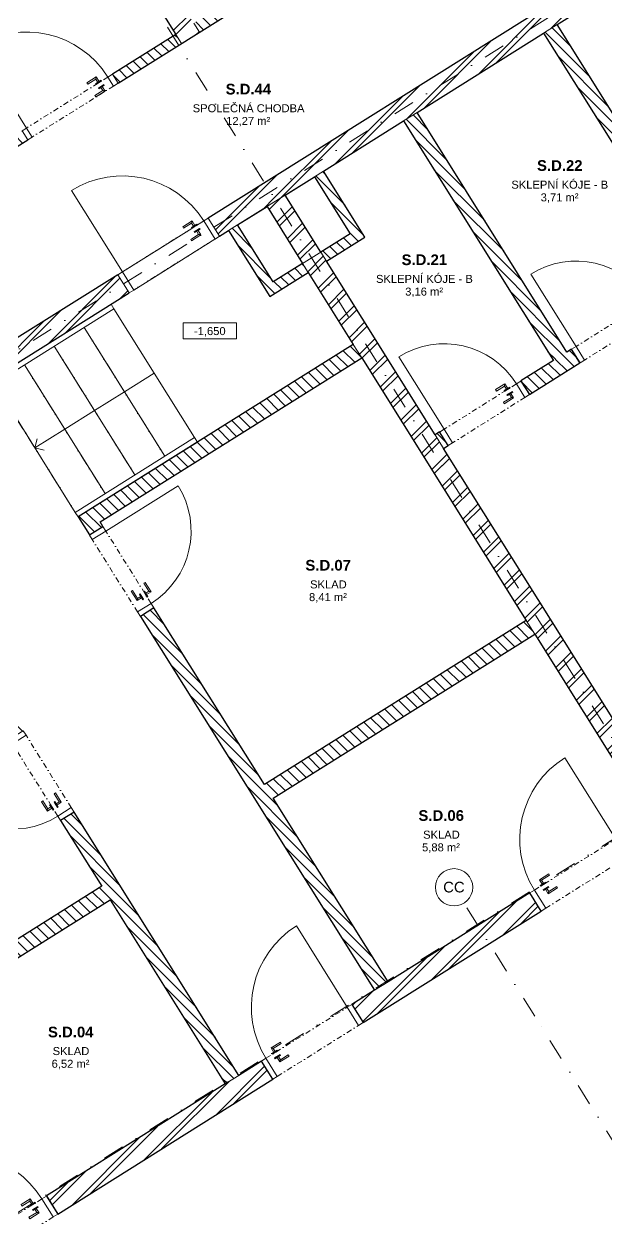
# Model space of a CAD drawing. Header units: millimetres. Extents: x -257414 to 61410, y -2356 to 77022.
# Drawn here: x -238782 to -233322, y 51384 to 62575 of the extents above; entities that cross this region are included whole.
import ezdxf

# ---------------------------------------------------------------- set-up
doc = ezdxf.new("R2010")
doc.units = ezdxf.units.MM
for name, pattern in [('HA_DashDot_10mm-S3mm', [500, 200, -150, 0, -150]), ('HA_DashDot_2_2mm-S0_6mm', [110, 50, -30, 0, -30]), ('HA_DashDot_4mm-S1mm', [200, 100, -50, 0, -50])]:
    doc.linetypes.add(name, pattern=pattern)
for name, color, linetype, lineweight in [('-UNDERLAY_A-AREA-____-IDEN', 9, 'Continuous', 9), ('-UNDERLAY_A-DOOR-____-OTLN', 9, 'Continuous', 9), ('-UNDERLAY_A-DOOR-FRAM-MCUT', 9, 'Continuous', 9), ('-UNDERLAY_A-FLOR-____-OTLN', 9, 'Continuous', 9), ('-UNDERLAY_A-FLOR-HRAL-OTLN', 9, 'Continuous', 9), ('-UNDERLAY_A-GENM-____-OTLN', 9, 'Continuous', 9), ('-UNDERLAY_A-WALL-____-MCUT', 9, 'Continuous', 9), ('-UNDERLAY_A-WALL-____-PATT', 9, 'Continuous', 25), ('-UNDERLAY_G-____-____-DIMS', 9, 'Continuous', 5), ('-UNDERLAY_I-WALL-____-MCUT', 9, 'Continuous', 25), ('-UNDERLAY_I-WALL-____-OTLN', 9, 'Continuous', 9), ('-UNDERLAY_S-GRID-____-IDEN', 9, 'Continuous', 9), ('-UNDERLAY_S-GRID-____-OTLN', 9, 'Continuous', 5), ('-UNDERLAY_S-STRS-____-OTLN', 9, 'Continuous', 9), ('A-DOOR-____-MCUT', 9, 'HA_DashDot_2_2mm-S0_6mm', 9), ('A-DOOR-____-OTLN', 9, 'Continuous', 9)]:
    doc.layers.add(name, color=color, linetype=linetype, lineweight=lineweight)
doc.styles.add('Arial_1', font='arial.ttf', dxfattribs={"height": 100})
doc.styles.add('Arial_2', font='arial.ttf', dxfattribs={"height": 75})
doc.styles.add('Arial_B', font='arialbd.ttf', dxfattribs={"height": 100})
pattern_1 = [(45, (39655.53, 4369.22), (-125.7236, 125.7236), []), (45, (39655.53, 4559.72), (-125.7236, 125.7236), [])]
pattern_2 = [(135, (39655.53, 4369.22), (-53.03301, -53.03301), [])]

# ---------------------------------------------------------------- blocks, each defined once
blk = doc.blocks.new('Top Rail Type - Top Rail_Internal_-1382691-1PP')
at = {"layer": '-UNDERLAY_A-FLOR-HRAL-OTLN'}
for p, q in [((-28828, 55638), (-27709, 56339)), ((-28801, 55596), (-27682, 56296)), ((-27709, 56339), (-27682, 56296)), ((-28828, 55638), (-28801, 55596))]:
    blk.add_line(p, q, dxfattribs=at)
blk = doc.blocks.new('Top Rail Type - Top Rail_Internal_-1382702-1PP')
at = {"layer": '-UNDERLAY_A-FLOR-HRAL-OTLN'}
for p, q in [((-29610, 56887), (-28491, 57588)), ((-29584, 56845), (-28465, 57546)), ((-28491, 57588), (-28465, 57546)), ((-29610, 56887), (-29584, 56845))]:
    blk.add_line(p, q, dxfattribs=at)
blk = doc.blocks.new('HA_DR_Single_Swing_Solid - In_900x1970_SKLEP-1383690-1PP')
at = {"layer": '-UNDERLAY_A-DOOR-FRAM-MCUT'}
for p, q in [((-450, 100), (-500, 100)), ((-500, 100), (-500, -100)), ((-450, -100), (-450, 100)), ((500, 100), (450, 100)), ((450, 100), (450, -100)), ((500, -100), (500, 100)), ((-500, -100), (-450, -100)), ((450, -100), (500, -100))]:
    blk.add_line(p, q, dxfattribs=at)
at = {"layer": 'A-DOOR-____-MCUT'}
for p, q in [((-450, 100), (450, 100)), ((-450, -100), (450, -100))]:
    blk.add_line(p, q, dxfattribs=at)
at = {"layer": 'A-DOOR-____-OTLN'}
for p, q in [((-380, -52), (-320, -52)), ((-380, -52), (-380, -60)), ((-320, -60), (-380, -60)), ((-380, -100), (-320, -100)), ((-380, -100), (-380, -108)), ((-320, -108), (-380, -108)), ((-358, -3), (-358, -52)), ((-255, -3), (-358, -3)), ((-358, -108), (-358, -158)), ((-343, -52), (-343, -18)), ((-343, -18), (-255, -18)), ((-343, -143), (-343, -108)), ((-320, -60), (-320, -52)), ((-320, -108), (-320, -100)), ((-255, -3), (-255, -18)), ((-358, -158), (-255, -158)), ((-255, -143), (-343, -143)), ((-255, -143), (-255, -158))]:
    blk.add_line(p, q, dxfattribs=at)
at = {"layer": 'A-DOOR-____-OTLN', "lineweight": 5}
blk.add_line((450, -1000), (450, -100), dxfattribs=at)
blk.add_arc((450, -100), 900, 180, 270, dxfattribs=at)
at = {"layer": 'A-DOOR-____-OTLN'}
for points in [[(-343, -18), (-343, -18), (-343, -17), (-343, -17), (-343, -17), (-344, -16), (-344, -16), (-345, -15), (-345, -15), (-346, -14), (-347, -13), (-347, -13), (-348, -12), (-348, -12), (-349, -11), (-349, -11), (-350, -10), (-350, -10), (-350, -10), (-351, -9), (-351, -9), (-352, -8), (-352, -8), (-353, -7), (-353, -7), (-354, -6), (-354, -6), (-355, -5), (-355, -5), (-356, -4), (-356, -4), (-357, -3), (-357, -3), (-357, -3), (-358, -3), (-358, -3)], [(-358, -158), (-358, -158), (-357, -157), (-357, -157), (-357, -157), (-356, -156), (-356, -156), (-355, -155), (-355, -155), (-354, -154), (-353, -153), (-353, -153), (-352, -152), (-352, -152), (-351, -151), (-351, -151), (-350, -150), (-350, -150), (-350, -150), (-349, -149), (-349, -149), (-348, -148), (-348, -148), (-347, -147), (-347, -147), (-346, -146), (-346, -146), (-345, -145), (-345, -145), (-344, -144), (-344, -144), (-343, -143), (-343, -143), (-343, -143), (-343, -143), (-343, -143)]]:
    blk.add_open_spline(points, degree=3, knots=[0, 0, 0, 0, 0.083333, 0.125, 0.166667, 0.208333, 0.229167, 0.25, 0.291667, 0.333333, 0.354167, 0.375, 0.395833, 0.416667, 0.4375, 0.458333, 0.479167, 0.5, 0.520833, 0.541667, 0.5625, 0.583333, 0.604167, 0.625, 0.645833, 0.666667, 0.6875, 0.708333, 0.75, 0.770833, 0.791667, 0.833333, 0.875, 0.916667, 1, 1, 1, 1], dxfattribs=at)
blk = doc.blocks.new('HA_DR_Single_Swing_Solid - In_900x1970_SKLEP-V13-1PP')
at = {"layer": '-UNDERLAY_A-DOOR-FRAM-MCUT'}
for p, q in [((-500, -100), (-500, 100)), ((-500, 100), (-450, 100)), ((-450, 100), (-450, -100)), ((450, 100), (500, 100)), ((450, -100), (450, 100)), ((500, 100), (500, -100)), ((-450, -100), (-500, -100)), ((500, -100), (450, -100))]:
    blk.add_line(p, q, dxfattribs=at)
at = {"layer": 'A-DOOR-____-MCUT'}
for p, q in [((-450, 100), (450, 100)), ((-450, -100), (450, -100))]:
    blk.add_line(p, q, dxfattribs=at)
at = {"layer": 'A-DOOR-____-OTLN', "lineweight": 5}
blk.add_line((450, 1000), (450, 100), dxfattribs=at)
at = {"layer": 'A-DOOR-____-OTLN'}
for p, q in [((-358, 157), (-358, 108)), ((-255, 157), (-358, 157)), ((-343, 108), (-343, 143)), ((-343, 143), (-255, 143)), ((-255, 157), (-255, 143)), ((-380, 108), (-320, 108)), ((-380, 108), (-380, 100)), ((-320, 100), (-380, 100)), ((-380, 60), (-320, 60)), ((-380, 60), (-380, 52)), ((-320, 52), (-380, 52)), ((-358, 52), (-358, 3)), ((-358, 3), (-255, 3)), ((-343, 17), (-343, 52)), ((-255, 17), (-343, 17)), ((-320, 100), (-320, 108)), ((-320, 52), (-320, 60)), ((-255, 17), (-255, 3))]:
    blk.add_line(p, q, dxfattribs=at)
at = {"layer": 'A-DOOR-____-OTLN', "lineweight": 5}
blk.add_arc((450, 100), 900, 90, 180, dxfattribs=at)
at = {"layer": 'A-DOOR-____-OTLN'}
for points in [[(-343, 143), (-343, 143), (-343, 143), (-343, 143), (-343, 143), (-344, 144), (-344, 144), (-345, 145), (-345, 145), (-346, 146), (-347, 147), (-347, 147), (-348, 148), (-348, 148), (-349, 149), (-349, 149), (-350, 150), (-350, 150), (-350, 150), (-351, 151), (-351, 151), (-352, 152), (-352, 152), (-353, 153), (-353, 153), (-354, 154), (-354, 154), (-355, 155), (-355, 155), (-356, 156), (-356, 156), (-357, 157), (-357, 157), (-357, 157), (-358, 157), (-358, 157)], [(-358, 3), (-358, 3), (-357, 3), (-357, 3), (-357, 3), (-356, 4), (-356, 4), (-355, 5), (-355, 5), (-354, 6), (-353, 7), (-353, 7), (-352, 8), (-352, 8), (-351, 9), (-351, 9), (-350, 10), (-350, 10), (-350, 10), (-349, 11), (-349, 11), (-348, 12), (-348, 12), (-347, 13), (-347, 13), (-346, 14), (-346, 14), (-345, 15), (-345, 15), (-344, 16), (-344, 16), (-343, 17), (-343, 17), (-343, 17), (-343, 17), (-343, 17)]]:
    blk.add_open_spline(points, degree=3, knots=[0, 0, 0, 0, 0.083333, 0.125, 0.166667, 0.208333, 0.229167, 0.25, 0.291667, 0.333333, 0.354167, 0.375, 0.395833, 0.416667, 0.4375, 0.458333, 0.479167, 0.5, 0.520833, 0.541667, 0.5625, 0.583333, 0.604167, 0.625, 0.645833, 0.666667, 0.6875, 0.708333, 0.75, 0.770833, 0.791667, 0.833333, 0.875, 0.916667, 1, 1, 1, 1], dxfattribs=at)
blk = doc.blocks.new('HA_DR_Single_Swing_Solid - In_800x1970_SKLEP-V15-1PP')
at = {"layer": '-UNDERLAY_A-DOOR-FRAM-MCUT'}
for p, q in [((-450, -75), (-450, 75)), ((-450, 75), (-400, 75)), ((-400, 75), (-400, -75)), ((400, 75), (450, 75)), ((400, -75), (400, 75)), ((450, 75), (450, -75)), ((-400, -75), (-450, -75)), ((450, -75), (400, -75))]:
    blk.add_line(p, q, dxfattribs=at)
at = {"layer": 'A-DOOR-____-MCUT'}
for p, q in [((-400, 75), (400, 75)), ((-400, -75), (400, -75))]:
    blk.add_line(p, q, dxfattribs=at)
at = {"layer": 'A-DOOR-____-OTLN', "lineweight": 5}
blk.add_line((400, 875), (400, 75), dxfattribs=at)
at = {"layer": 'A-DOOR-____-OTLN'}
for p, q in [((-308, 132), (-308, 83)), ((-205, 132), (-308, 132)), ((-293, 83), (-293, 118)), ((-293, 118), (-205, 118)), ((-205, 132), (-205, 118)), ((-330, 83), (-270, 83)), ((-330, 83), (-330, 75)), ((-270, 75), (-330, 75)), ((-330, 35), (-270, 35)), ((-330, 35), (-330, 27)), ((-270, 27), (-330, 27)), ((-308, 27), (-308, -22)), ((-293, -8), (-293, 27)), ((-270, 75), (-270, 83)), ((-270, 27), (-270, 35)), ((-308, -22), (-205, -22)), ((-205, -8), (-293, -8)), ((-205, -8), (-205, -22))]:
    blk.add_line(p, q, dxfattribs=at)
at = {"layer": 'A-DOOR-____-OTLN', "lineweight": 5}
blk.add_arc((400, 75), 800, 90, 180, dxfattribs=at)
at = {"layer": 'A-DOOR-____-OTLN'}
for points in [[(-293, 118), (-293, 118), (-293, 118), (-293, 118), (-293, 118), (-294, 119), (-294, 119), (-295, 120), (-295, 120), (-296, 121), (-297, 122), (-297, 122), (-298, 123), (-298, 123), (-299, 124), (-299, 124), (-300, 125), (-300, 125), (-300, 125), (-301, 126), (-301, 126), (-302, 127), (-302, 127), (-303, 128), (-303, 128), (-304, 129), (-304, 129), (-305, 130), (-305, 130), (-306, 131), (-306, 131), (-307, 132), (-307, 132), (-307, 132), (-308, 132), (-308, 132)], [(-308, -22), (-308, -22), (-307, -22), (-307, -22), (-307, -22), (-306, -21), (-306, -21), (-305, -20), (-305, -20), (-304, -19), (-303, -18), (-303, -18), (-302, -17), (-302, -17), (-301, -16), (-301, -16), (-300, -15), (-300, -15), (-300, -15), (-299, -14), (-299, -14), (-298, -13), (-298, -13), (-297, -12), (-297, -12), (-296, -11), (-296, -11), (-295, -10), (-295, -10), (-294, -9), (-294, -9), (-293, -8), (-293, -8), (-293, -8), (-293, -8), (-293, -8)]]:
    blk.add_open_spline(points, degree=3, knots=[0, 0, 0, 0, 0.083333, 0.125, 0.166667, 0.208333, 0.229167, 0.25, 0.291667, 0.333333, 0.354167, 0.375, 0.395833, 0.416667, 0.4375, 0.458333, 0.479167, 0.5, 0.520833, 0.541667, 0.5625, 0.583333, 0.604167, 0.625, 0.645833, 0.666667, 0.6875, 0.708333, 0.75, 0.770833, 0.791667, 0.833333, 0.875, 0.916667, 1, 1, 1, 1], dxfattribs=at)
blk = doc.blocks.new('HA_DR_Single_Swing_Solid - In_800x1970_SKLEP-V14-1PP')
at = {"layer": '-UNDERLAY_A-DOOR-FRAM-MCUT'}
for p, q in [((-400, 75), (-450, 75)), ((-450, 75), (-450, -75)), ((-400, -75), (-400, 75)), ((450, 75), (400, 75)), ((400, 75), (400, -75)), ((450, -75), (450, 75)), ((-450, -75), (-400, -75)), ((400, -75), (450, -75))]:
    blk.add_line(p, q, dxfattribs=at)
at = {"layer": 'A-DOOR-____-MCUT'}
for p, q in [((-400, 75), (400, 75)), ((-400, -75), (400, -75))]:
    blk.add_line(p, q, dxfattribs=at)
at = {"layer": 'A-DOOR-____-OTLN'}
for p, q in [((-308, 22), (-308, -27)), ((-205, 22), (-308, 22)), ((-293, -27), (-293, 7)), ((-293, 7), (-205, 7)), ((-205, 22), (-205, 7)), ((-330, -27), (-270, -27)), ((-330, -27), (-330, -35)), ((-270, -35), (-330, -35)), ((-330, -75), (-270, -75)), ((-330, -75), (-330, -83)), ((-270, -83), (-330, -83)), ((-308, -83), (-308, -133)), ((-293, -118), (-293, -83)), ((-270, -35), (-270, -27)), ((-270, -83), (-270, -75)), ((-308, -133), (-205, -133)), ((-205, -118), (-293, -118)), ((-205, -118), (-205, -133))]:
    blk.add_line(p, q, dxfattribs=at)
at = {"layer": 'A-DOOR-____-OTLN', "lineweight": 5}
blk.add_line((400, -875), (400, -75), dxfattribs=at)
blk.add_arc((400, -75), 800, 180, 270, dxfattribs=at)
at = {"layer": 'A-DOOR-____-OTLN'}
for points in [[(-293, 7), (-293, 7), (-293, 8), (-293, 8), (-293, 8), (-294, 9), (-294, 9), (-295, 10), (-295, 10), (-296, 11), (-297, 12), (-297, 12), (-298, 13), (-298, 13), (-299, 14), (-299, 14), (-300, 15), (-300, 15), (-300, 15), (-301, 16), (-301, 16), (-302, 17), (-302, 17), (-303, 18), (-303, 18), (-304, 19), (-304, 19), (-305, 20), (-305, 20), (-306, 21), (-306, 21), (-307, 22), (-307, 22), (-307, 22), (-308, 22), (-308, 22)], [(-308, -133), (-308, -133), (-307, -132), (-307, -132), (-307, -132), (-306, -131), (-306, -131), (-305, -130), (-305, -130), (-304, -129), (-303, -128), (-303, -128), (-302, -127), (-302, -127), (-301, -126), (-301, -126), (-300, -125), (-300, -125), (-300, -125), (-299, -124), (-299, -124), (-298, -123), (-298, -123), (-297, -122), (-297, -122), (-296, -121), (-296, -121), (-295, -120), (-295, -120), (-294, -119), (-294, -119), (-293, -118), (-293, -118), (-293, -118), (-293, -118), (-293, -118)]]:
    blk.add_open_spline(points, degree=3, knots=[0, 0, 0, 0, 0.083333, 0.125, 0.166667, 0.208333, 0.229167, 0.25, 0.291667, 0.333333, 0.354167, 0.375, 0.395833, 0.416667, 0.4375, 0.458333, 0.479167, 0.5, 0.520833, 0.541667, 0.5625, 0.583333, 0.604167, 0.625, 0.645833, 0.666667, 0.6875, 0.708333, 0.75, 0.770833, 0.791667, 0.833333, 0.875, 0.916667, 1, 1, 1, 1], dxfattribs=at)
blk = doc.blocks.new('HA_GM_Shaft_Rectangle _1_ - Default-1408911-1PP')
at = {"layer": '-UNDERLAY_A-GENM-____-OTLN'}
for p, q in [((0, -630), (0, 0)), ((0, 0), (850, 0)), ((850, 0), (850, -630)), ((850, -630), (0, -630))]:
    blk.add_line(p, q, dxfattribs=at)
blk = doc.blocks.new('HA_DR_Single_Swing_Solid - In_900x2100_sklenene-1432655-1PP')
at = {"layer": '-UNDERLAY_A-DOOR-FRAM-MCUT'}
for p, q in [((-450, 50), (-500, 50)), ((-500, 50), (-500, -50)), ((-450, -50), (-450, 50)), ((500, 50), (450, 50)), ((450, 50), (450, -50)), ((500, -50), (500, 50)), ((-500, -50), (-450, -50)), ((450, -50), (500, -50))]:
    blk.add_line(p, q, dxfattribs=at)
at = {"layer": 'A-DOOR-____-MCUT'}
for p, q in [((-450, 50), (450, 50)), ((-450, -50), (450, -50))]:
    blk.add_line(p, q, dxfattribs=at)
at = {"layer": 'A-DOOR-____-OTLN'}
for p, q in [((-358, 47), (-358, -2)), ((-255, 47), (-358, 47)), ((-343, -2), (-343, 32)), ((-343, 32), (-255, 32)), ((-255, 47), (-255, 32)), ((-380, -2), (-320, -2)), ((-380, -2), (-380, -10)), ((-320, -10), (-380, -10)), ((-380, -50), (-320, -50)), ((-380, -50), (-380, -58)), ((-320, -58), (-380, -58)), ((-358, -58), (-358, -108)), ((-358, -108), (-255, -108)), ((-343, -93), (-343, -58)), ((-255, -93), (-343, -93)), ((-320, -10), (-320, -2)), ((-320, -58), (-320, -50)), ((-255, -93), (-255, -108))]:
    blk.add_line(p, q, dxfattribs=at)
at = {"layer": 'A-DOOR-____-OTLN', "lineweight": 5}
blk.add_line((450, -950), (450, -50), dxfattribs=at)
blk.add_arc((450, -50), 900, 180, 270, dxfattribs=at)
at = {"layer": 'A-DOOR-____-OTLN'}
for points in [[(-343, 32), (-343, 32), (-343, 33), (-343, 33), (-343, 33), (-344, 34), (-344, 34), (-345, 35), (-345, 35), (-346, 36), (-347, 37), (-347, 37), (-348, 38), (-348, 38), (-349, 39), (-349, 39), (-350, 40), (-350, 40), (-350, 40), (-351, 41), (-351, 41), (-352, 42), (-352, 42), (-353, 43), (-353, 43), (-354, 44), (-354, 44), (-355, 45), (-355, 45), (-356, 46), (-356, 46), (-357, 47), (-357, 47), (-357, 47), (-358, 47), (-358, 47)], [(-358, -108), (-358, -108), (-357, -107), (-357, -107), (-357, -107), (-356, -106), (-356, -106), (-355, -105), (-355, -105), (-354, -104), (-353, -103), (-353, -103), (-352, -102), (-352, -102), (-351, -101), (-351, -101), (-350, -100), (-350, -100), (-350, -100), (-349, -99), (-349, -99), (-348, -98), (-348, -98), (-347, -97), (-347, -97), (-346, -96), (-346, -96), (-345, -95), (-345, -95), (-344, -94), (-344, -94), (-343, -93), (-343, -93), (-343, -93), (-343, -93), (-343, -93)]]:
    blk.add_open_spline(points, degree=3, knots=[0, 0, 0, 0, 0.083333, 0.125, 0.166667, 0.208333, 0.229167, 0.25, 0.291667, 0.333333, 0.354167, 0.375, 0.395833, 0.416667, 0.4375, 0.458333, 0.479167, 0.5, 0.520833, 0.541667, 0.5625, 0.583333, 0.604167, 0.625, 0.645833, 0.666667, 0.6875, 0.708333, 0.75, 0.770833, 0.791667, 0.833333, 0.875, 0.916667, 1, 1, 1, 1], dxfattribs=at)
blk = doc.blocks.new('Grid - Radius 3_5mm-353793-1PP')
at = {"layer": '-UNDERLAY_S-GRID-____-IDEN'}
blk.add_circle((0, 0), 3.5, dxfattribs=at)
blk = doc.blocks.new('Spot Elevations - Generic-448778-1PP')
at = {"layer": '-UNDERLAY_G-____-____-DIMS', "lineweight": 9}
for p, q in [((-5, 0), (-5, 3)), ((-5, 3), (5, 3)), ((5, 3), (5, 0)), ((5, 0), (-5, 0))]:
    blk.add_line(p, q, dxfattribs=at)
blk = doc.blocks.new('A$C4e1402a9')
at = {"layer": '-UNDERLAY_A-WALL-____-PATT', "lineweight": 5}
h = blk.add_hatch(dxfattribs=at)
h.set_pattern_fill('FP_1', color=256, style=0, pattern_type=2)
h.set_pattern_definition(pattern_1)
h.paths.add_polyline_path([(12711, 62926), (19490, 67173), (19384, 67342), (12604, 63096), (12633, 63050)])
h = blk.add_hatch(dxfattribs=at)
h.set_pattern_fill('FP_3', color=256, style=0, pattern_type=2)
h.set_pattern_definition(pattern_2)
h.paths.add_polyline_path([(11992, 64506), (15162, 66491), (15109, 66576), (11939, 64591)])
h = blk.add_hatch(dxfattribs=at)
h.set_pattern_fill('FP_3', color=256, style=0, pattern_type=2)
h.set_pattern_definition(pattern_2)
h.paths.add_polyline_path([(14282, 60606), (14324, 60633), (14244, 60760), (14202, 60733)])
h.paths.add_polyline_path([(15087, 61111), (15561, 61408), (15482, 61535), (15007, 61238)])
h.paths.add_polyline_path([(16324, 61886), (16875, 62231), (16795, 62358), (16244, 62013), (16307, 61913)])
h.paths.add_polyline_path([(17638, 62709), (18189, 63054), (18109, 63181), (17558, 62836), (17615, 62744)])
h.paths.add_polyline_path([(18951, 63531), (19502, 63876), (19422, 64004), (18872, 63658), (18897, 63618)])
h.paths.add_polyline_path([(20265, 64354), (20977, 64800), (20897, 64927), (20185, 64481), (20191, 64471)])
h = blk.add_hatch(dxfattribs=at)
h.set_pattern_fill('FP_1', color=256, style=0, pattern_type=2)
h.set_pattern_definition(pattern_1)
h.paths.add_polyline_path([(11823, 64400), (11992, 64506), (11791, 64828), (11621, 64722), (11770, 64485)])
h = blk.add_hatch(dxfattribs=at)
h.set_pattern_fill('FP_3', color=256, style=0, pattern_type=2)
h.set_pattern_definition(pattern_2)
h.paths.add_polyline_path([(16626, 62252), (16753, 62331), (15346, 64577), (15219, 64498), (16482, 62481)])
h = blk.add_hatch(dxfattribs=at)
h.set_pattern_fill('FP_3', color=256, style=0, pattern_type=2)
h.set_pattern_definition(pattern_2)
h.paths.add_polyline_path([(10297, 63444), (10382, 63497), (10329, 63582), (10244, 63529), (10264, 63497)])
h.paths.add_polyline_path([(11230, 64028), (11823, 64400), (11770, 64485), (11176, 64113), (11193, 64086)])
h = blk.add_hatch(dxfattribs=at)
h.set_pattern_fill('FP_3', color=256, style=0, pattern_type=2)
h.set_pattern_definition(pattern_2)
h.paths.add_polyline_path([(15312, 61429), (15439, 61509), (14033, 63754), (13906, 63675), (15009, 61913)])
h = blk.add_hatch(dxfattribs=at)
h.set_pattern_fill('FP_3', color=256, style=0, pattern_type=2)
h.set_pattern_definition(pattern_2)
h.paths.add_polyline_path([(13405, 62618), (13490, 62671), (13155, 63205), (13071, 63152), (13135, 63050)])
h = blk.add_hatch(dxfattribs=at)
h.set_pattern_fill('FP_1', color=256, style=0, pattern_type=2)
h.set_pattern_definition(pattern_1)
h.paths.add_polyline_path([(5761, 58573), (8126, 60054), (8019, 60224), (5655, 58743), (5735, 58616)])
h.paths.add_polyline_path([(8888, 60532), (11333, 62064), (11227, 62233), (8782, 60702)])
h.paths.add_polyline_path([(12181, 62594), (12711, 62926), (12604, 63096), (12075, 62764), (12112, 62704)])
h = blk.add_hatch(dxfattribs=at)
h.set_pattern_fill('FP_1', color=256, style=0, pattern_type=2)
h.set_pattern_definition(pattern_1)
h.paths.add_polyline_path([(16214, 57144), (16384, 57250), (12795, 62979), (12626, 62873), (16077, 57364)])
h = blk.add_hatch(dxfattribs=at)
h.set_pattern_fill('FP_3', color=256, style=0, pattern_type=2)
h.set_pattern_definition(pattern_2)
h.paths.add_polyline_path([(12653, 62029), (12738, 62082), (12350, 62701), (12266, 62648), (12387, 62453)])
h = blk.add_hatch(dxfattribs=at)
h.set_pattern_fill('FP_3', color=256, style=0, pattern_type=2)
h.set_pattern_definition(pattern_2)
h.paths.add_polyline_path([(13183, 62361), (13543, 62586), (13490, 62671), (13130, 62445)])
h = blk.add_hatch(dxfattribs=at)
h.set_pattern_fill('FP_3', color=256, style=0, pattern_type=2)
h.set_pattern_definition(pattern_2)
h.paths.add_polyline_path([(12738, 62082), (13013, 62255), (12960, 62339), (12685, 62167)])
h = blk.add_hatch(dxfattribs=at)
h.set_pattern_fill('FP_3', color=256, style=0, pattern_type=2)
h.set_pattern_definition(pattern_2)
h.paths.add_polyline_path([(11061, 59917), (13515, 61454), (13435, 61581), (10982, 60044), (11032, 59965)])
h = blk.add_hatch(dxfattribs=at)
h.set_pattern_fill('FP_3', color=256, style=0, pattern_type=2)
h.set_pattern_definition(pattern_2)
h.paths.add_polyline_path([(13634, 55528), (13761, 55607), (11566, 59112), (11439, 59032), (13488, 55760)])
h.paths.add_polyline_path([(10961, 59795), (11088, 59875), (10982, 60044), (10855, 59964)])
h = blk.add_hatch(dxfattribs=at)
h.set_pattern_fill('FP_3', color=256, style=0, pattern_type=2)
h.set_pattern_definition(pattern_2)
h.paths.add_polyline_path([(12683, 57328), (15137, 58865), (15057, 58992), (12604, 57455), (12661, 57364)])
h = blk.add_hatch(dxfattribs=at)
h.set_pattern_fill('FP_1', color=256, style=0, pattern_type=2)
h.set_pattern_definition(pattern_1)
h.paths.add_polyline_path([(4829, 49776), (6668, 50928), (6562, 51098), (4723, 49946)])
h.paths.add_polyline_path([(7515, 51459), (9816, 52900), (9710, 53070), (7409, 51629), (7434, 51589)])
h.paths.add_polyline_path([(10664, 53431), (12681, 54695), (12574, 54864), (10557, 53601)])
h.paths.add_polyline_path([(13528, 55225), (15198, 56271), (15091, 56441), (13422, 55395), (13488, 55289)])
h.paths.add_polyline_path([(16045, 56802), (16626, 57166), (16519, 57335), (15939, 56971)])
h.paths.add_polyline_path([(17473, 57696), (19147, 58745), (19041, 58914), (17367, 57866)])
h = blk.add_hatch(dxfattribs=at)
h.set_pattern_fill('FP_3', color=256, style=0, pattern_type=2)
h.set_pattern_definition(pattern_2)
h.paths.add_polyline_path([(12235, 54652), (12363, 54731), (10818, 57197), (10691, 57118), (11961, 55089)])
h.paths.add_polyline_path([(10213, 57881), (10340, 57960), (10181, 58214), (10054, 58135), (10133, 58008)])
h = blk.add_hatch(dxfattribs=at)
h.set_pattern_fill('FP_3', color=256, style=0, pattern_type=2)
h.set_pattern_definition(pattern_2)
h.paths.add_polyline_path([(8439, 54675), (11155, 56376), (11076, 56503), (8360, 54802)])
at = {"layer": '-UNDERLAY_A-FLOR-____-OTLN'}
blk.add_line((11191, 61915), (11947, 60708), dxfattribs=at)
at = {"layer": '-UNDERLAY_A-WALL-____-MCUT'}
for p, q in [((11939, 64591), (11992, 64506)), ((15346, 64577), (15219, 64498)), ((11823, 64400), (11770, 64485)), ((14033, 63754), (13906, 63675)), ((13155, 63205), (13071, 63152)), ((12350, 62701), (12266, 62648)), ((13013, 62255), (12960, 62339)), ((13130, 62445), (13183, 62361)), ((13515, 61454), (13435, 61581)), ((14202, 60733), (14282, 60606)), ((15137, 58865), (15057, 58992)), ((13634, 55528), (13761, 55607)), ((12235, 54652), (12363, 54731))]:
    blk.add_line(p, q, dxfattribs=at)
at = {"layer": '-UNDERLAY_I-WALL-____-MCUT'}
for p, q in [((11230, 64028), (15162, 66491)), ((15346, 64577), (16533, 65320)), ((15969, 65203), (12075, 62764)), ((11515, 64891), (11770, 64485)), ((16753, 62331), (15346, 64577)), ((11770, 64485), (11176, 64113)), ((14033, 63754), (15219, 64498)), ((15219, 64498), (16626, 62252)), ((15439, 61509), (14033, 63754)), ((13155, 63205), (13906, 63675)), ((13906, 63675), (15312, 61429)), ((8323, 62207), (10382, 63497)), ((12795, 62979), (13071, 63152)), ((13071, 63152), (13405, 62618)), ((13543, 62586), (13155, 63205)), ((13130, 62445), (12795, 62979)), ((12350, 62701), (12626, 62873)), ((12626, 62873), (12960, 62339)), ((12685, 62167), (12350, 62701)), ((12181, 62594), (12266, 62648)), ((12266, 62648), (12653, 62029)), ((13405, 62618), (13130, 62445)), ((13183, 62361), (13543, 62586)), ((12960, 62339), (12685, 62167)), ((14202, 60733), (13183, 62361)), ((11227, 62233), (9130, 60919)), ((12653, 62029), (13013, 62255)), ((13013, 62255), (13435, 61581)), ((8888, 60532), (11333, 62064)), ((13435, 61581), (10855, 59964)), ((11061, 59917), (13515, 61454)), ((13515, 61454), (15057, 58992)), ((15482, 61535), (15439, 61509)), ((15561, 61408), (15482, 61535)), ((15312, 61429), (15007, 61238)), ((15087, 61111), (15561, 61408)), ((15007, 61238), (15087, 61111)), ((14244, 60760), (14202, 60733)), ((14324, 60633), (14244, 60760)), ((14282, 60606), (14324, 60633)), ((16384, 57250), (14282, 60606)), ((10855, 59964), (10961, 59795)), ((10961, 59795), (11088, 59875)), ((11088, 59875), (11061, 59917)), ((11566, 59112), (11439, 59032)), ((12604, 57455), (11566, 59112)), ((11439, 59032), (13634, 55528)), ((15057, 58992), (12604, 57455)), ((12683, 57328), (15137, 58865)), ((15137, 58865), (16214, 57144)), ((13761, 55607), (12683, 57328)), ((10818, 57197), (10691, 57118)), ((12363, 54731), (10818, 57197)), ((10691, 57118), (11076, 56503)), ((11076, 56503), (8360, 54802)), ((15091, 56441), (13761, 55607)), ((15198, 56271), (15091, 56441)), ((8439, 54675), (11155, 56376)), ((11155, 56376), (12235, 54652)), ((13528, 55225), (15198, 56271)), ((13634, 55528), (13422, 55395)), ((13422, 55395), (13528, 55225)), ((12574, 54864), (12363, 54731)), ((12681, 54695), (12574, 54864)), ((12235, 54652), (10557, 53601)), ((10664, 53431), (12681, 54695)), ((10557, 53601), (10664, 53431))]:
    blk.add_line(p, q, dxfattribs=at)
at = {"layer": '-UNDERLAY_I-WALL-____-OTLN'}
for p, q in [((11973, 62700), (12032, 62737)), ((11270, 62260), (11922, 62668)), ((12138, 62568), (11376, 62090))]:
    blk.add_line(p, q, dxfattribs=at)
at = {"layer": '-UNDERLAY_S-GRID-____-OTLN', "linetype": 'HA_DashDot_10mm-S3mm', "lineweight": 9}
for p, q in [((-2281, 53654), (26877, 71918)), ((18169, 54211), (8378, 69844)), ((1355, 47849), (30513, 66112)), ((15137, 55285), (14473, 56345)), ((34233, 24798), (15137, 55285))]:
    blk.add_line(p, q, dxfattribs=at)
at = {"layer": '-UNDERLAY_S-STRS-____-OTLN'}
for p, q in [((11191, 61915), (11947, 60708)), ((10911, 61740), (11667, 60533)), ((10631, 61564), (11387, 60357)), ((10352, 61389), (11108, 60182)), ((10072, 61214), (10828, 60007))]:
    blk.add_line(p, q, dxfattribs=at)
at = {"layer": '-UNDERLAY_S-STRS-____-OTLN', "linetype": 'HA_DashDot_4mm-S1mm'}
for p, q in [((10911, 61740), (11667, 60533)), ((10631, 61564), (11387, 60357)), ((10352, 61389), (11108, 60182)), ((10072, 61214), (10828, 60007))]:
    blk.add_line(p, q, dxfattribs=at)
at = {"layer": '-UNDERLAY_S-STRS-____-OTLN', "lineweight": 5}
for p, q in [((11289, 61136), (11569, 61311)), ((11009, 60961), (11289, 61136)), ((10730, 60786), (11009, 60961)), ((10450, 60611), (10730, 60786)), ((10450, 60611), (10470, 60697)), ((10450, 60611), (10536, 60591))]:
    blk.add_line(p, q, dxfattribs=at)
at = {"layer": '-UNDERLAY_A-DOOR-____-OTLN'}
for name, p, rotation in [('HA_DR_Single_Swing_Solid - In_900x2100_sklenene-1432655-1PP', (10779, 63805), 212.0612494774556), ('HA_DR_Single_Swing_Solid - In_900x1970_SKLEP-1383690-1PP', (11704, 62414), 212.0612494774556), ('HA_DR_Single_Swing_Solid - In_800x1970_SKLEP-V14-1PP', (15903, 61710), 212.0623857557158), ('HA_DR_Single_Swing_Solid - In_800x1970_SKLEP-V14-1PP', (14666, 60935), 212.0623857557158), ('HA_DR_Single_Swing_Solid - In_800x1970_SKLEP-V14-1PP', (11263, 59453), 122.0612494774555), ('HA_DR_Single_Swing_Solid - In_800x1970_SKLEP-V15-1PP', (10515, 57539), 122.0612494774555), ('HA_DR_Single_Swing_Solid - In_900x1970_SKLEP-V13-1PP', (15568, 56621), 32.06238575571615), ('HA_DR_Single_Swing_Solid - In_900x1970_SKLEP-V13-1PP', (13051, 55045), 32.06238575571615), ('HA_DR_Single_Swing_Solid - In_900x1970_SKLEP-1383690-1PP', (10187, 53250), 212.0623857557161)]:
    blk.add_blockref(name, p, dxfattribs=dict(at, rotation=rotation))
at = {"layer": '-UNDERLAY_A-FLOR-HRAL-OTLN'}
for name in ['Top Rail Type - Top Rail_Internal_-1382702-1PP', 'Top Rail Type - Top Rail_Internal_-1382691-1PP']:
    blk.add_blockref(name, (39656, 4369), dxfattribs=at)
at = {"layer": '-UNDERLAY_A-GENM-____-OTLN', "lineweight": 5, "rotation": 32.06124947745553}
blk.add_blockref('HA_GM_Shaft_Rectangle _1_ - Default-1408911-1PP', (12350, 62701), dxfattribs=at)
at = {"layer": '-UNDERLAY_G-____-____-DIMS', "lineweight": 9, "xscale": 49.99999999999998, "yscale": 49.99999999999998, "zscale": 49.99999999999998}
blk.add_blockref('Spot Elevations - Generic-448778-1PP', (12089, 61632), dxfattribs=at)
at = {"layer": '-UNDERLAY_S-GRID-____-IDEN', "xscale": 49.99999999999998, "yscale": 49.99999999999998, "zscale": 49.99999999999998, "rotation": 32.06124947745563}
blk.add_blockref('Grid - Radius 3_5mm-353793-1PP', (14380, 56493), dxfattribs=at)
at = {"layer": '-UNDERLAY_A-AREA-____-IDEN', "lineweight": 5, "attachment_point": 1}
for s, insert, char_height, width, style in [('S.D.44', (12238, 64023), 100, 529.11, 'Arial_B'), ('SPOLE', (11929, 63831), 75, 424.89, 'Arial_2'), ('ČNÁ CHODBA', (12279, 63831), 75, 849.79, 'Arial_2'), ('12,27 m²', (12243, 63712), 75, 513.08, 'Arial_2'), ('S.D.22', (15158, 63307), 100, 529.11, 'Arial_B'), ('SKLEPNÍ KÓJE - B', (14917, 63115), 75, 1106.33, 'Arial_2'), ('3,71 m²', (15192, 62996), 75, 440.93, 'Arial_2'), ('S.D.21', (13888, 62424), 100, 529.11, 'Arial_B'), ('SKLEPNÍ KÓJE - B', (13648, 62232), 75, 1106.33, 'Arial_2'), ('3,16 m²', (13922, 62113), 75, 440.93, 'Arial_2'), ('S.D.07', (12986, 59561), 100, 529.11, 'Arial_B'), ('SKLAD', (13030, 59369), 75, 416.88, 'Arial_2'), ('8,41 m²', (13020, 59250), 75, 440.93, 'Arial_2'), ('S.D.06', (14046, 57216), 100, 529.11, 'Arial_B'), ('SKLAD', (14090, 57024), 75, 416.88, 'Arial_2'), ('5,88 m²', (14080, 56905), 75, 440.93, 'Arial_2'), ('S.D.04', (10572, 55187), 100, 529.11, 'Arial_B'), ('SKLAD', (10616, 54996), 75, 416.88, 'Arial_2'), ('6,52 m²', (10606, 54877), 75, 440.93, 'Arial_2')]:
    blk.add_mtext(s, dxfattribs=dict(at, insert=insert, char_height=char_height, width=width, style=style))
at = {"layer": '-UNDERLAY_S-GRID-____-IDEN', "lineweight": 5, "insert": (14278, 56545), "char_height": 100, "width": 248.52, "attachment_point": 1, "style": 'Arial_1'}
blk.add_mtext('CC', dxfattribs=at)
at = {"layer": '-UNDERLAY_G-____-____-DIMS', "lineweight": 9, "insert": (11941, 61743), "char_height": 75, "width": 355.35, "attachment_point": 1, "line_spacing_factor": 0.941778, "style": 'Arial_2', "bg_fill": 3, "box_fill_scale": 1.25, "bg_fill_color": 256, "bg_fill_true_color": 13158600, "bg_fill_transparency": 0}
blk.add_mtext('-1,650', dxfattribs=at)

msp = doc.modelspace()

# ---------------------------------------------------------------- block references
at = {"color": 252}
msp.add_blockref('A$C4e1402a9', (-249128, -2009), dxfattribs=at)

doc.saveas('drawing.dxf')
